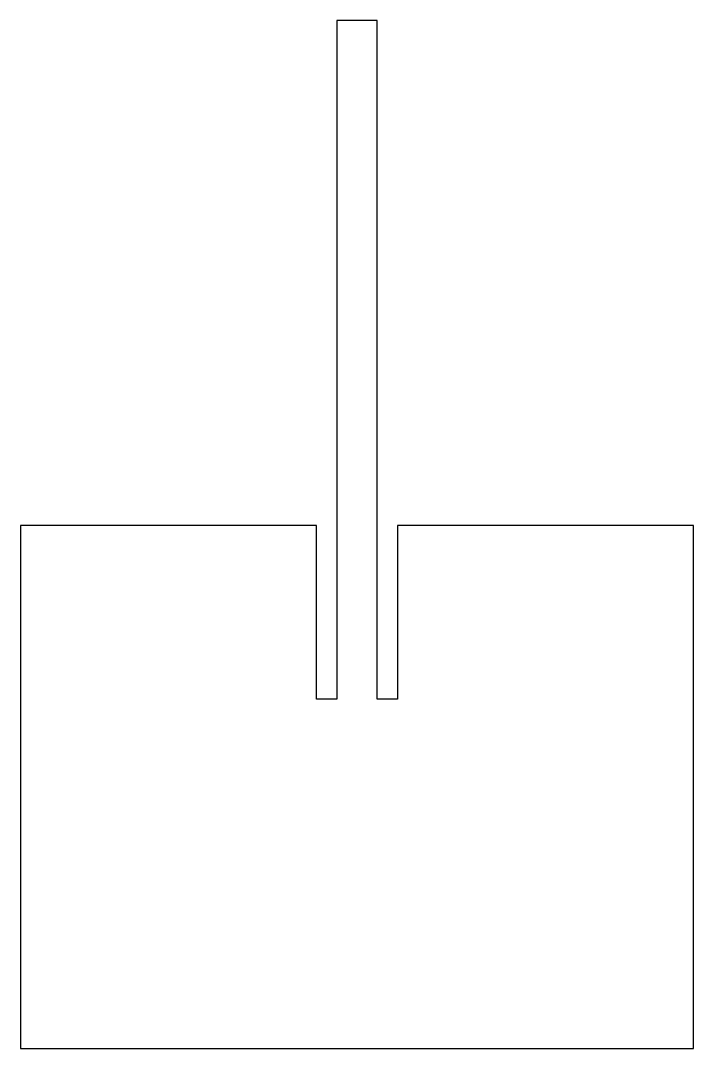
# Model space of a CAD drawing. Extents: x 1.76 to 6.83, y -8.04 to -0.29.
import ezdxf

# ---------------------------------------------------------------- set-up
doc = ezdxf.new("R2010")
doc.units = 0
doc.layers.add('ANTENNA', color=30, linetype='CONTINUOUS')

msp = doc.modelspace()

# ---------------------------------------------------------------- linework, layer by layer
at = {"layer": 'ANTENNA'}
msp.add_lwpolyline([(3.994, -5.404), (3.994, -4.095), (1.765, -4.095), (1.765, -8.035), (6.835, -8.035), (6.835, -4.095), (4.606, -4.095), (4.606, -5.404), (4.453, -5.404), (4.453, -0.29), (4.147, -0.29), (4.147, -5.404), (3.994, -5.404)], close=True, dxfattribs=at)

doc.saveas('drawing.dxf')
